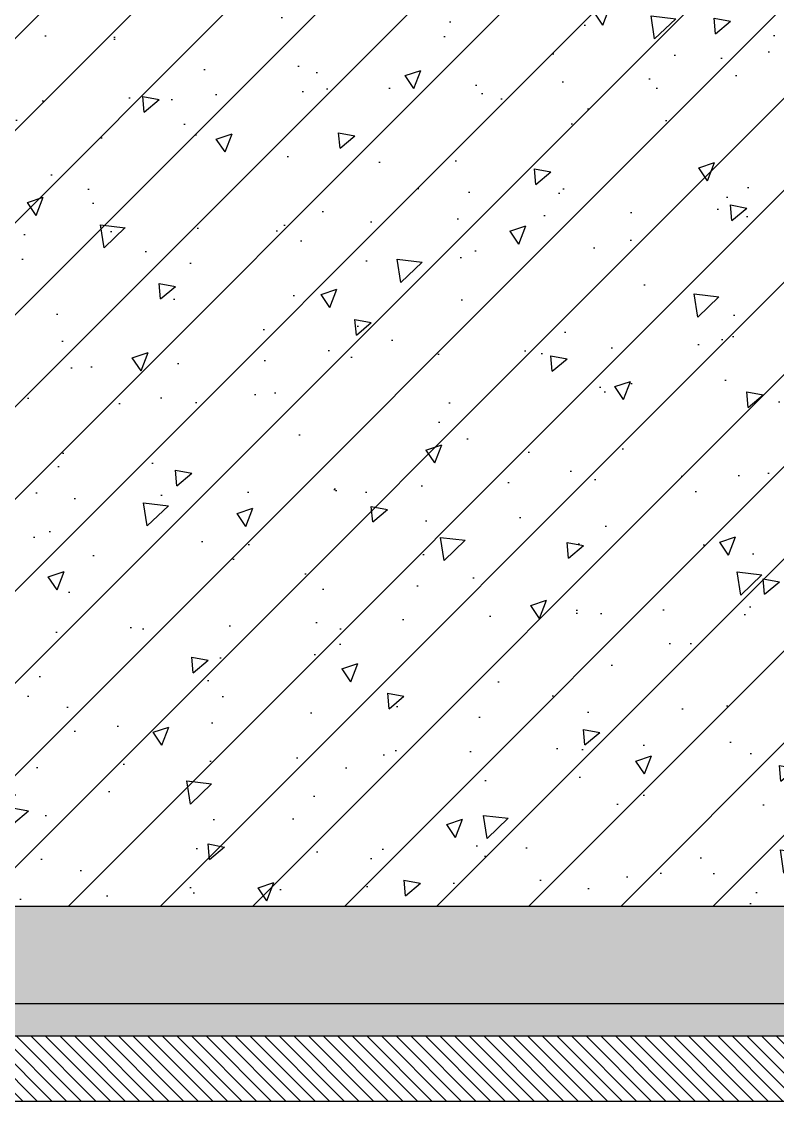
# Model space of a CAD drawing. Header units: millimetres. Extents: x 161920 to 181521, y -136232 to -127655.
# Drawn here: x 163177.8 to 163293.9, y -132963.7 to -132797.9 of the extents above; entities that cross this region are included whole.
import ezdxf

# ---------------------------------------------------------------- set-up
doc = ezdxf.new("R2010")
doc.units = ezdxf.units.MM
doc.header["$LTSCALE"] = 10
for name, color, linetype in [('0BZ', 8, 'Continuous'), ('2MB2', 2, 'Continuous'), ('2TC', 8, 'Continuous'), ('A-土建柱', 6, 'Continuous')]:
    doc.layers.add(name, color=color, linetype=linetype)

msp = doc.modelspace()

# ---------------------------------------------------------------- hatches: boundary and pattern name
at = {"ltscale": 0.15}
h = msp.add_hatch(dxfattribs=at)
h.set_pattern_fill('ANSI31', color=250, scale=0.5, angle=-90.00000000000001, style=0)
h.set_pattern_definition([(315, (255127.4157710288, -34785.35229933757), (1.122532015133644, 1.122532015133644), [])])
h.paths.add_polyline_path([(163538.0082530216, -132963.7327897456), (163538.0082530216, -132953.7327897456), (163084.7761869234, -132953.7327897456), (163084.7761869234, -132851.7325843363), (163074.7761869234, -132851.7325843363), (163074.7761869234, -132961.7327897456), (163076.7761869234, -132963.7327897456)])
at = {"layer": '2TC'}
h = msp.add_hatch(dxfattribs=at)
h.set_pattern_fill('钢筋混凝土', color=250, scale=4, angle=-180, style=0)
h.set_pattern_definition([(44.99999999999999, (164503.390811326, -137597.5154047995), (7.071067811865474, -7.071067811865476), []), (39.99999999999999, (164503.390811326, -137597.5154047995), (-2.510085399303798, 28.69040730403014), [3, -32.99999999999999]), (94.99999999999997, (164503.390811326, -137597.5154047995), (30.08768534800047, -5.550053344520007), [2.4, -26.4]), (349.5486, (164503.1816377259, -137595.1245375995), (27.57758168243815, 23.14037526856086), [2.5496076, -28.04568447999999]), (43.8158, (164511.390811326, -137597.5154047995), (-6.620760573160713, 42.68964194502578), [4.499999999999993, -49.49999999999994]), (353.3644, (164510.839079046, -137593.9579349995), (38.96471483601768, 37.38650822194813), [3.824411519999996, -42.06851999999993]), (98.81580000000001, (164511.390811326, -137597.5154047995), (38.96474403701299, 37.38647780534508), [3.599999999999999, -39.59999999999999]), (68.99999999999997, (164509.390811326, -137593.5154047995), (-16.10475562661355, 23.87628208473847), [3, -33]), (123.9999999999999, (164509.390811326, -137593.5154047995), (29.00600180187412, 9.732613276863262), [2.399999999999999, -26.39999999999999]), (18.54859999999999, (164508.0487470859, -137591.5257154795), (12.9012198683981, 33.6089051432596), [2.549607599999999, -28.04568447999999]), (52.49999999999998, (164503.390811326, -137597.5154047995), (13.31575415325246, 0.4863942126916238), [0, -26.08, 0, -26.8, 0, -26.5]), (82.49999999999999, (164503.390811326, -137597.5154047995), (15.77646847529441, 10.52278149768594), [0, -15.28, 0, -25.48, 0, -10.1]), (122.5, (164503.390811326, -137606.4354047995), (-0.9021948693751854, 21.35289744689636), [0, -9.999999999999988, 0, -31.19999999999997, 0, -41.39999999999995]), (132.5, (164503.390811326, -137610.4354047995), (4.004199293292714, 23.32744677369545), [0, -13, 0, -20.72, 0, -29.4])])
h.paths.add_polyline_path([(163137.7689992742, -132674.1324647928), (163137.7689992732, -132533.7327897456), (163537.7689992732, -132533.7327897456), (163537.7689992732, -132933.7327897456), (163137.7689992732, -132933.7327897456)])
h = msp.add_hatch(dxfattribs=at)
h.set_pattern_fill('AR-SAND', color=250, scale=0.05, angle=-180, style=0)
h.set_pattern_definition([(127.5, (161899.2250903162, -139607.2496466024), (-2.447066186646712, -0.08000156479920194), [0, -1.9304, 0, -2.159, 0, -2.06375]), (97.49999999999996, (161899.2250903162, -139607.2496466024), (-3.584125502841771, 2.247616415690013), [0, -1.0414, 0, -1.7399, 0, -0.66675]), (57.49999999999998, (161899.2250903162, -139608.8117466024), (-0.007185923392728235, 3.95496185120729), [0, -0.6349999999999997, 0, -2.285999999999999, 0, -2.984499999999999]), (47.49999999999996, (161899.2250903162, -139608.8117466024), (-1.114646616286081, 3.817782262361486), [0, -0.3174999999999999, 0, -1.498599999999999, 0, -1.7145])])
edge = h.paths.add_edge_path(flags=16)
edge.add_ellipse((163133.3518293475, -132839.3861436951), major_axis=(-0.2828427124768497, -0.2828427124768496), ratio=0.9999999999915034, start_angle=134.9999999997566, end_angle=225.0000000002434)
edge.add_ellipse((163133.1479062397, -132839.3302590335), major_axis=(-0.2828427124764659, -0.2828427124764656), ratio=0.9999999999775899, start_angle=194.3489737957356, end_angle=323.0311612290223)
edge.add_line((163132.7518293474, -132839.3861436949), (163132.7518293474, -132840.2361436951))
edge.add_line((163132.7518293474, -132840.2361436952), (163132.744633923, -132840.2541322561))
edge.add_line((163132.744633923, -132840.2541322561), (163132.7477384628, -132842.986143695))
edge.add_line((163132.7477384629, -132842.9861436949), (163133.7518293474, -132842.9861436949))
edge.add_line((163133.7518293474, -132842.9861436949), (163133.7518293475, -132839.3861436951))
edge = h.paths.add_edge_path(flags=16)
edge.add_ellipse((163095.7765142581, -132827.732789746), major_axis=(-2.828427124746667, 2.828427124746668), ratio=0.9999999999996623, start_angle=134.9999999999903, end_angle=225.0000000000097)
edge.add_line((163099.7765142581, -132827.732789746), (163099.7765142581, -132795.732789746))
edge.add_ellipse((163095.7765142581, -132795.732789746), major_axis=(-2.828427124752988, 2.828427124752989), ratio=0.9999999999951927, start_angle=225.0000000001377, end_angle=314.9999999998623)
edge.add_line((163095.7765142581, -132791.732789746), (163083.7765142581, -132791.732789746))
edge.add_ellipse((163083.7765142581, -132795.732789746), major_axis=(-2.828427124746667, 2.828427124746669), ratio=0.9999999999996623, start_angle=314.9999999999903, end_angle=405.0000000000097)
edge.add_line((163079.7765142581, -132795.732789746), (163079.7765142581, -132802.832574463))
edge.add_line((163079.7765142581, -132802.832574463), (163080.1480619326, -132802.832574463))
edge.add_line((163080.1480619326, -132802.832574463), (163080.5542366749, -132802.0825744629))
edge.add_line((163080.5542366749, -132802.0825744629), (163080.7763169752, -132802.832574463))
edge.add_line((163080.7763169752, -132802.832574463), (163082.1480619326, -132802.832574463))
edge.add_line((163082.1480619326, -132802.832574463), (163082.2765142581, -132802.5953877694))
edge.add_line((163082.2765142581, -132802.5953877694), (163082.2765142581, -132795.232789746))
edge.add_ellipse((163083.2765142581, -132795.232789746), major_axis=(-0.7071067811882471, 0.7071067811882472), ratio=1, start_angle=315, end_angle=405, ccw=False)
edge.add_line((163083.2765142581, -132794.232789746), (163096.2765142581, -132794.232789746))
edge.add_ellipse((163096.2765142581, -132795.232789746), major_axis=(0.707106781188247, 0.7071067811882469), ratio=1, start_angle=315, end_angle=405, ccw=False)
edge.add_line((163097.2765142581, -132795.232789746), (163097.2765142581, -132828.232789746))
edge.add_ellipse((163096.2765142581, -132828.232789746), major_axis=(0.7071067811921239, 0.7071067811921238), ratio=1, start_angle=224.9999999991662, end_angle=315.0000000008338, ccw=False)
edge.add_line((163096.2765142581, -132829.232789746), (163083.2765142581, -132829.232789746))
edge.add_ellipse((163083.2765142581, -132828.232789746), major_axis=(-0.707106781192124, 0.7071067811921241), ratio=1, start_angle=44.99999999916622, end_angle=135.0000000008338, ccw=False)
edge.add_line((163082.2765142581, -132828.232789746), (163082.2765142581, -132807.3325744628))
edge.add_line((163082.2765142581, -132807.3325744628), (163082.2240336488, -132807.3325744628))
edge.add_line((163082.2240336488, -132807.3325744628), (163081.8178589063, -132808.0825744629))
edge.add_line((163081.8178589063, -132808.0825744629), (163081.5957786061, -132807.3325744629))
edge.add_line((163081.5957786061, -132807.3325744629), (163080.2240336488, -132807.3325744628))
edge.add_line((163080.2240336488, -132807.3325744628), (163079.7765142581, -132808.1589171867))
edge.add_line((163079.7765142581, -132808.1589171867), (163079.7765142581, -132827.732789746))
edge.add_ellipse((163083.7765142581, -132827.732789746), major_axis=(-2.828427124753945, -2.828427124753943), ratio=0.9999999999945176, start_angle=314.9999999998429, end_angle=405.000000000157)
edge.add_line((163083.7765142581, -132831.732789746), (163095.7765142581, -132831.732789746))
edge = h.paths.add_edge_path(flags=17)
edge.add_ellipse((163094.8765142582, -132811.732789746), major_axis=(-5.656854249487823, 5.656854249487826), ratio=0.9999999999939534, start_angle=188.130102353058, end_angle=225.0000000001732)
edge.add_line((163102.8765142582, -132811.732789746), (163101.2765142581, -132811.732789746))
edge.add_line((163101.2765142581, -132811.732789746), (163101.2765142581, -132816.5327897461))
edge = h.paths.add_edge_path()
edge.add_ellipse((163073.1524039318, -132805.0825744629), major_axis=(-6.347051955474222, 6.347051955474223), ratio=1, start_angle=404.9999999999071, end_angle=446.94698684265455, ccw=False)
edge.add_line((163064.1763169752, -132805.0825744629), (163064.6921975395, -132805.0825744629))
edge.add_line((163064.6921975395, -132805.0825744629), (163064.6921975395, -132804.8325744629))
edge.add_line((163064.6921975395, -132804.8325744629), (163064.1797991232, -132804.8325744629))
edge.add_line((163064.1797991232, -132804.8325744629), (163062.8972296279, -132805.0825744629))
edge.add_line((163062.897229628, -132805.0825744629), (163064.1763169753, -132805.0825744629))
edge.add_ellipse((163073.1524039318, -132805.0825744629), major_axis=(-6.347051955483492, 6.347051955483493), ratio=1, start_angle=363.0530131574696, end_angle=405, ccw=False)
edge.add_line((163066.4763169752, -132799.0825744629), (163068.7763169752, -132799.0825744629))
edge.add_line((163068.7763169752, -132799.0825744629), (163068.7763169752, -132802.832574463))
edge.add_line((163068.7763169752, -132802.832574463), (163070.1480619326, -132802.832574463))
edge.add_line((163070.1480619326, -132802.832574463), (163070.5542366749, -132802.0825744629))
edge.add_line((163070.5542366749, -132802.0825744629), (163070.7763169753, -132802.832574463))
edge.add_line((163070.7763169753, -132802.832574463), (163072.1480619326, -132802.832574463))
edge.add_line((163072.1480619326, -132802.832574463), (163072.5542366749, -132802.0825744629))
edge.add_line((163072.5542366749, -132802.0825744629), (163072.7763169753, -132802.832574463))
edge.add_line((163072.7763169753, -132802.832574463), (163074.1480619326, -132802.832574463))
edge.add_line((163074.1480619326, -132802.832574463), (163074.5542366749, -132802.0825744629))
edge.add_line((163074.5542366749, -132802.0825744629), (163074.7763169753, -132802.832574463))
edge.add_line((163074.7763169753, -132802.832574463), (163076.1480619326, -132802.832574463))
edge.add_line((163076.1480619326, -132802.832574463), (163076.5542366749, -132802.0825744629))
edge.add_line((163076.5542366749, -132802.0825744629), (163076.7763169753, -132802.832574463))
edge.add_line((163076.7763169753, -132802.832574463), (163078.1480619326, -132802.832574463))
edge.add_line((163078.1480619326, -132802.832574463), (163078.5542366749, -132802.0825744629))
edge.add_line((163078.5542366749, -132802.0825744629), (163078.7763169752, -132802.832574463))
edge.add_line((163078.7763169752, -132802.832574463), (163080.1480619326, -132802.832574463))
edge.add_line((163080.1480619326, -132802.832574463), (163080.5542366749, -132802.0825744629))
edge.add_line((163080.5542366749, -132802.0825744629), (163080.7763169752, -132802.832574463))
edge.add_line((163080.7763169752, -132802.832574463), (163082.1480619326, -132802.832574463))
edge.add_line((163082.1480619326, -132802.832574463), (163082.5542366749, -132802.0825744629))
edge.add_line((163082.5542366749, -132802.0825744629), (163082.7763169752, -132802.832574463))
edge.add_line((163082.7763169752, -132802.832574463), (163084.1480619326, -132802.832574463))
edge.add_line((163084.1480619326, -132802.832574463), (163084.5542366749, -132802.0825744629))
edge.add_line((163084.5542366749, -132802.0825744629), (163084.7763169752, -132802.832574463))
edge.add_line((163084.7763169752, -132802.832574463), (163086.1480619326, -132802.832574463))
edge.add_line((163086.1480619326, -132802.832574463), (163086.5542366749, -132802.0825744629))
edge.add_line((163086.5542366749, -132802.0825744629), (163086.7763169752, -132802.832574463))
edge.add_line((163086.7763169752, -132802.832574463), (163088.1480619326, -132802.832574463))
edge.add_line((163088.1480619326, -132802.832574463), (163088.5542366749, -132802.0825744629))
edge.add_line((163088.5542366749, -132802.0825744629), (163088.7763169752, -132802.832574463))
edge.add_line((163088.7763169752, -132802.832574463), (163088.7763169752, -132807.3325744629))
edge.add_line((163088.7763169752, -132807.3325744629), (163088.2240336488, -132807.3325744629))
edge.add_line((163088.2240336488, -132807.3325744629), (163087.8178589063, -132808.0825744629))
edge.add_line((163087.8178589063, -132808.0825744629), (163087.5957786061, -132807.3325744629))
edge.add_line((163087.5957786061, -132807.3325744629), (163086.2240336488, -132807.3325744628))
edge.add_line((163086.2240336488, -132807.3325744628), (163085.8178589063, -132808.0825744629))
edge.add_line((163085.8178589063, -132808.0825744629), (163085.5957786061, -132807.3325744629))
edge.add_line((163085.5957786061, -132807.3325744629), (163084.2240336488, -132807.3325744628))
edge.add_line((163084.2240336488, -132807.3325744628), (163083.8178589063, -132808.0825744629))
edge.add_line((163083.8178589063, -132808.0825744629), (163083.5957786061, -132807.3325744629))
edge.add_line((163083.5957786061, -132807.3325744629), (163082.2240336488, -132807.3325744628))
edge.add_line((163082.2240336488, -132807.3325744628), (163081.8178589063, -132808.0825744629))
edge.add_line((163081.8178589063, -132808.0825744629), (163081.5957786061, -132807.3325744629))
edge.add_line((163081.5957786061, -132807.3325744629), (163080.2240336488, -132807.3325744628))
edge.add_line((163080.2240336488, -132807.3325744628), (163079.8178589063, -132808.0825744629))
edge.add_line((163079.8178589063, -132808.0825744629), (163079.5957786061, -132807.3325744629))
edge.add_line((163079.5957786061, -132807.3325744629), (163078.2240336488, -132807.3325744628))
edge.add_line((163078.2240336488, -132807.3325744628), (163077.8178589063, -132808.0825744629))
edge.add_line((163077.8178589063, -132808.082574463), (163077.5957786061, -132807.3325744629))
edge.add_line((163077.5957786061, -132807.3325744629), (163076.2240336488, -132807.3325744628))
edge.add_line((163076.2240336488, -132807.3325744628), (163075.8178589063, -132808.0825744629))
edge.add_line((163075.8178589063, -132808.0825744629), (163075.5957786061, -132807.3325744629))
edge.add_line((163075.5957786061, -132807.3325744629), (163074.2240336488, -132807.3325744628))
edge.add_line((163074.2240336488, -132807.3325744628), (163073.8178589063, -132808.0825744629))
edge.add_line((163073.8178589063, -132808.0825744629), (163073.5957786061, -132807.3325744629))
edge.add_line((163073.5957786061, -132807.3325744629), (163072.2240336488, -132807.3325744628))
edge.add_line((163072.2240336488, -132807.3325744628), (163071.8178589063, -132808.0825744629))
edge.add_line((163071.8178589063, -132808.0825744629), (163071.5957786061, -132807.3325744629))
edge.add_line((163071.5957786061, -132807.3325744629), (163070.2240336488, -132807.3325744628))
edge.add_line((163070.2240336488, -132807.3325744628), (163069.8178589063, -132808.0825744629))
edge.add_line((163069.8178589063, -132808.082574463), (163069.5957786061, -132807.3325744629))
edge.add_line((163069.5957786061, -132807.3325744629), (163068.7763169752, -132807.3325744628))
edge.add_line((163068.7763169752, -132807.3325744628), (163068.7763169752, -132811.0825744629))
edge.add_line((163068.7763169752, -132811.0825744629), (163066.4763169753, -132811.0825744629))
h.paths.add_polyline_path([(163537.7689992732, -132948.7327897456), (163537.7689992732, -132933.7327897456), (163185.7833745428, -132933.7327897456), (163136.7761869234, -132933.7327897456), (163136.7761869234, -132851.7327897456), (163135.2761869234, -132851.7327897456), (163135.2761869234, -132831.7327897456), (163101.2765142581, -132831.7327897456), (163099.7765142581, -132831.7327897456), (163099.7765142581, -132791.7327897456), (163098.7761869234, -132791.7327897456), (163098.7370882117, -132791.7327897456), (163079.7761869234, -132791.7327897456), (163079.7761869234, -132846.7327897456), (163079.7761869234, -132851.7325843363), (163089.7761869234, -132851.7325843363), (163121.7761869234, -132851.7325843363), (163121.7761869234, -132948.7327897456)])
h = msp.add_hatch(dxfattribs=at)
h.set_pattern_fill('AR-CONC', color=250, scale=0.05, angle=-90.00000000000001, style=0)
h.set_pattern_definition([(320, (255127.4157710288, -34785.35229933757), (-0.796954276945156, -9.1092334498002), [0.9525000000000001, -10.4775]), (265, (255127.4157710288, -34785.35229933757), (9.552832144108999, 1.762141298783348), [0.762, -8.382]), (10.45099999999998, (255127.3493585288, -34786.11139933757), (8.755834391014591, -7.347125083297964), [0.8095000000000001, -8.9045]), (316.1842, (255129.9557710288, -34785.35229933757), (-2.10211639663636, -13.5539520446065), [1.42875, -15.71625]), (6.635599999999975, (255129.7805960288, -34786.48179433757), (12.37127779450246, -11.87021172331186), [1.21425, -13.35675]), (261.184, (255129.9557710288, -34785.35229933757), (12.37125589302988, -11.8702302906967), [1.143, -12.573]), (290.9999999999999, (255129.3207710288, -34786.62229933758), (-5.113275925838127, -7.580743991769164), [0.9525000000000001, -10.4775]), (236, (255129.3207710288, -34786.62229933758), (9.209398306115963, -3.090101417382356), [0.7619999999999999, -8.381999999999998]), (341.4514, (255128.8946660288, -34787.25402433758), (4.096142885802871, -10.67082453850622), [0.8095000000000001, -8.9045]), (307.5, (255127.4157710288, -34785.35229933757), (4.227751943657656, -0.1544301625295916), [0, -8.2804, 0, -8.509, 0, -8.41375]), (277.5, (255127.4157710288, -34785.35229933757), (5.009028740905975, -3.340983125515288), [0, -4.851399999999999, 0, -8.089899999999998, 0, -3.20675]), (237.5, (255127.4157710288, -34782.52019933757), (-0.2864371996336734, -6.77952975834357), [0, -3.175, 0, -9.906, 0, -13.1445]), (227.5, (255127.4157710288, -34781.25019933757), (1.27132455166665, -7.406459069300903), [0, -4.1275, 0, -6.578600000000001, 0, -9.3345])])
h.paths.add_polyline_path([(163089.7761869234, -132851.7325843363), (163084.7761869234, -132851.7325843363), (163084.7761869234, -132953.7327897456), (163538.0082530216, -132953.7327897456), (163537.7689992732, -132948.7327897456), (163089.7761869234, -132948.7327897456)])

# ---------------------------------------------------------------- linework, layer by layer
at = {"layer": '0BZ'}
msp.add_line((163537.7689992732, -132948.7327897456), (163122.7761869234, -132948.7327897456), dxfattribs=at)
at = {"layer": '2MB2'}
msp.add_line((163538.0082530216, -132953.7327897456), (163084.7761869234, -132953.7327897456), dxfattribs=at)
at = {"layer": '2MB2', "color": 4}
msp.add_line((163538.0082530216, -132963.7327897456), (163074.7761869234, -132963.7327897456), dxfattribs=at)
at = {"layer": 'A-土建柱'}
msp.add_lwpolyline([(163537.7689992732, -132933.7327897456), (163537.7689992732, -132533.7327897456), (163137.7689992732, -132533.7327897456), (163137.7689992732, -132933.7327897456), (163537.7689992732, -132933.7327897456)], dxfattribs=at)

doc.saveas('drawing.dxf')
